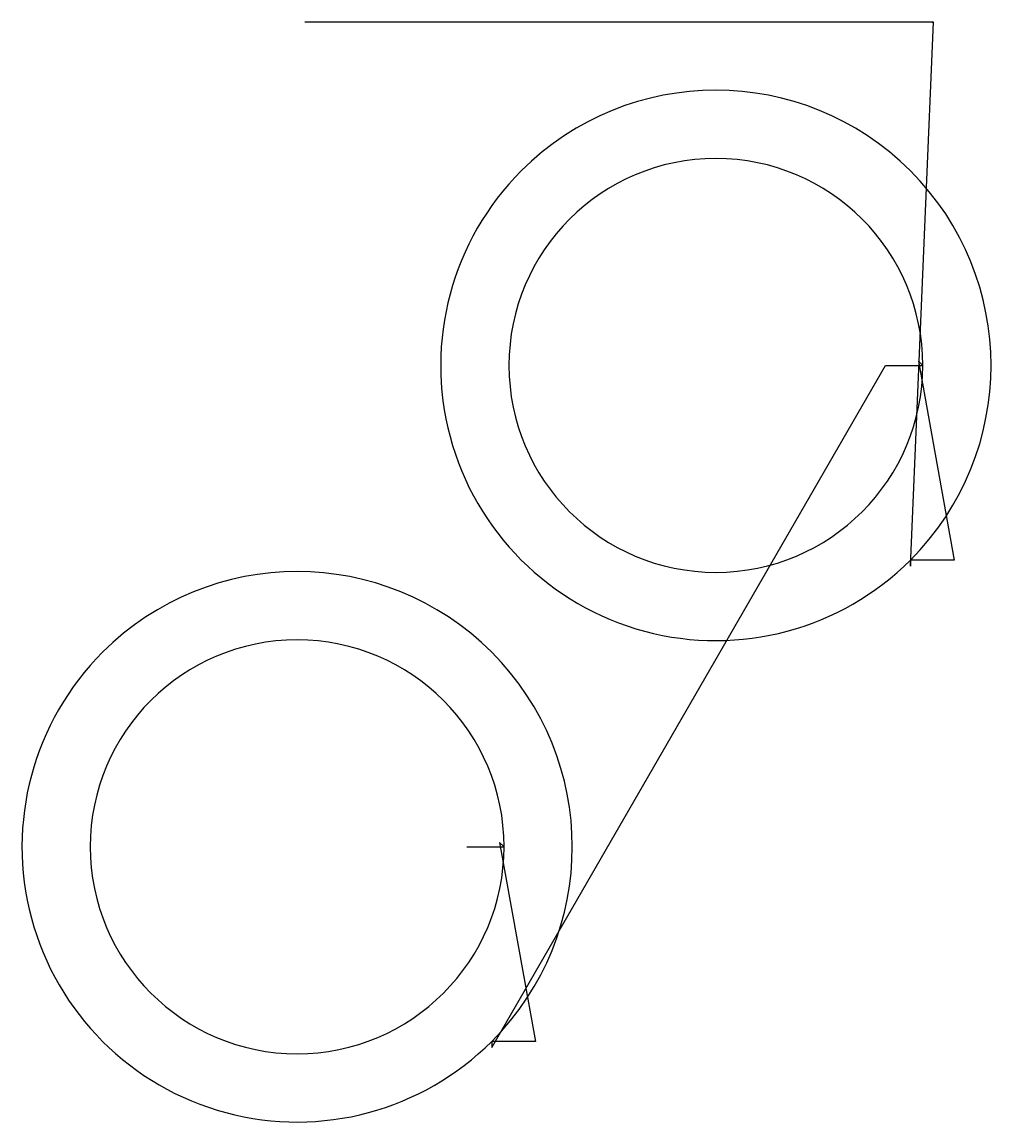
# Model space of a CAD drawing. Header units: metres. Extents: x 59 to 836, y 463 to 1346.
import ezdxf

# ---------------------------------------------------------------- set-up
doc = ezdxf.new("R2010")
doc.units = ezdxf.units.M

msp = doc.modelspace()

# ---------------------------------------------------------------- linework, layer by layer
at = {"layer": 'TOOL_0'}
for p, q in [((286.498, 1345.748), (285.498, 1345.748)), ((788.831, 1345.748), (286.498, 1345.748)), ((771.352, 909.184), (789.831, 1345.748)), ((789.831, 1345.748), (788.831, 1345.748)), ((788.831, 1345.748), (789.831, 1345.748)), ((789.831, 1345.748), (788.831, 1345.748)), ((435.447, 523.033), (751.259, 1070.277)), ((751.259, 1070.277), (781.259, 1070.277)), ((781.259, 1070.277), (777.723, 1073.813)), ((777.723, 1073.813), (806.352, 914.184)), ((806.352, 914.184), (771.352, 914.184)), ((771.352, 914.184), (771.352, 909.184)), ((415.354, 684.127), (445.354, 684.127)), ((445.354, 684.127), (441.818, 687.663)), ((441.818, 687.663), (470.447, 528.033)), ((470.447, 528.033), (435.447, 528.033)), ((435.447, 528.033), (435.447, 523.033))]:
    msp.add_line(p, q, dxfattribs=at)
for centre, radius, start, end in [((615.258, 1070.277), 220.75, 315.000184, 134.999633), ((615.259, 1070.277), 166, 0, 180), ((615.258, 1070.278), 220.75, 134.999816, 315), ((615.259, 1070.277), 166, 180, 0), ((279.353, 684.126), 220.75, 315.000184, 134.999633), ((279.354, 684.127), 166, 0, 180), ((279.353, 684.127), 220.75, 134.999816, 315), ((279.354, 684.127), 166, 180, 0)]:
    msp.add_arc(centre, radius, start, end, dxfattribs=at)

doc.saveas('drawing.dxf')
